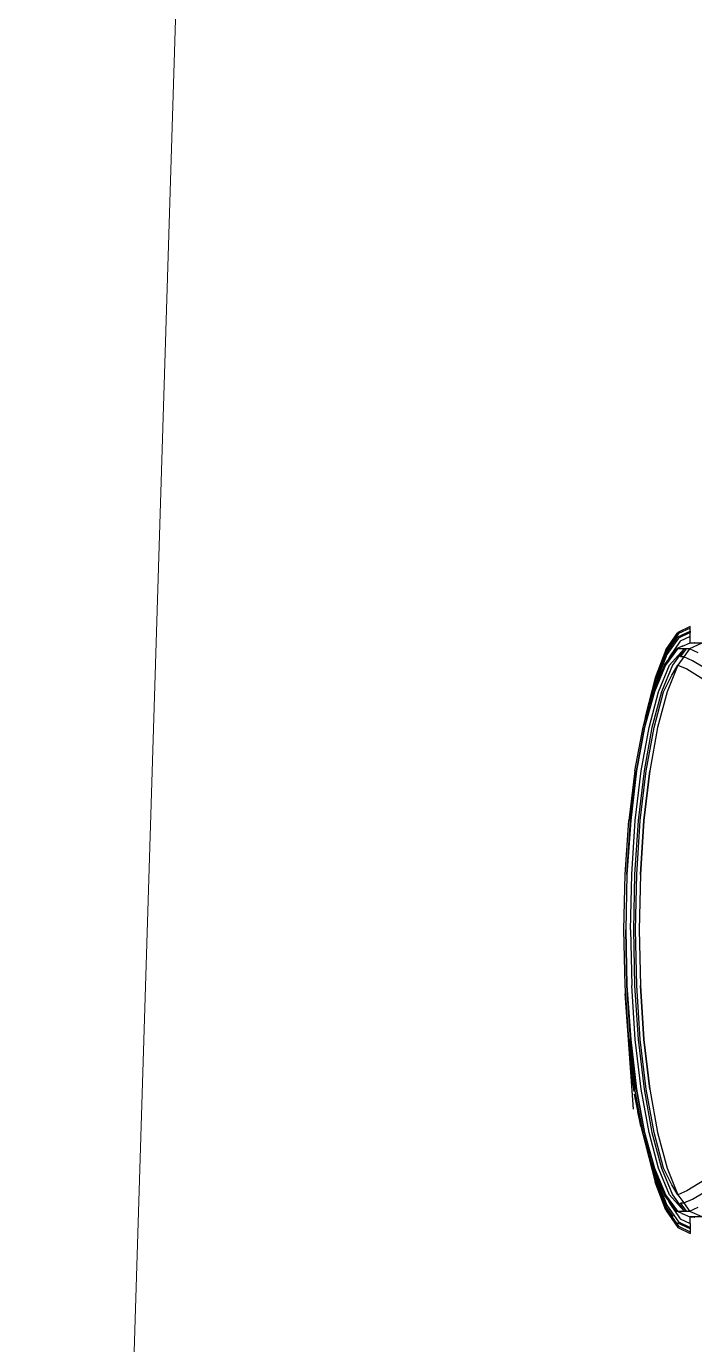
# Model space of a CAD drawing. Extents: x -28 to 149, y -33 to 76.
# Drawn here: x -8.63 to -5.68, y 10.02 to 15.82 of the extents above; entities that cross this region are included whole.
import ezdxf

# ---------------------------------------------------------------- set-up
doc = ezdxf.new("R2010")
doc.units = 0
doc.layers.add('arq-aceras', color=250, linetype='Continuous')
doc.layers.add('arq-carros', color=8, linetype='Continuous')

# ---------------------------------------------------------------- blocks, each defined once
blk = doc.blocks.new('09')
for p, q in [((-5.3561, 1.3348), (-5.4104, 1.3091)), ((-5.3561, 1.3284), (-5.3561, 1.3348)), ((-5.4626, 1.233), (-5.4104, 1.3091)), ((-5.4626, 1.2148), (-5.4104, 1.2898)), ((-5.4077, 1.3038), (-5.4586, 1.2294)), ((-5.4077, 1.2845), (-5.4586, 1.2113)), ((-5.4104, 1.2898), (-5.3561, 1.3151)), ((-5.4104, 1.3091), (-5.4077, 1.3038)), ((-5.4104, 1.2898), (-5.4077, 1.2845)), ((-5.3561, 1.3284), (-5.4077, 1.3038)), ((-5.3561, 1.3088), (-5.4077, 1.2845)), ((-5.3561, 1.2916), (-5.4002, 1.2703)), ((-5.3561, 1.3151), (-5.3561, 1.3284)), ((-5.3561, 1.3151), (-5.3561, 1.3088)), ((-5.3561, 1.2916), (-5.3561, 1.3088)), ((-5.3561, 1.2633), (-5.3561, 1.2916)), ((-5.4626, 1.233), (-5.5107, 1.1095)), ((-5.4586, 1.2294), (-5.5062, 1.107)), ((-5.4116, 1.2371), (-5.4645, 1.1655)), ((-5.4537, 1.186), (-5.4137, 1.2387)), ((-5.4002, 1.2703), (-5.4476, 1.2015)), ((-5.4468, 1.1652), (-5.3819, 1.2371)), ((-5.3819, 1.2371), (-5.4341, 1.1652)), ((-5.3918, 1.2481), (-5.4137, 1.2387)), ((-5.4137, 1.2387), (-5.4116, 1.2371)), ((-5.3819, 1.2371), (-5.4116, 1.2371)), ((-5.3987, 1.2011), (-5.3726, 1.2371)), ((-5.3918, 1.2481), (-5.39, 1.2507)), ((-5.3918, 1.2481), (-5.3893, 1.2492)), ((-5.39, 1.2508), (-5.39, 1.2507)), ((-5.39, 1.2507), (-5.3893, 1.2492)), ((-5.3893, 1.2492), (-5.3562, 1.2633)), ((-5.3585, 1.2371), (-5.3844, 1.2011)), ((-5.3726, 1.2371), (-5.3819, 1.2371)), ((-5.3585, 1.2371), (-5.3726, 1.2371)), ((-5.3048, 1.2613), (-5.3585, 1.2371)), ((-5.3213, 1.2191), (-5.3585, 1.2371)), ((-5.3562, 1.2633), (-5.3564, 1.2613)), ((-5.3564, 1.2613), (-5.3562, 1.2633)), ((-5.3562, 1.2614), (-5.3564, 1.2613)), ((-5.3564, 1.2613), (-5.3564, 1.2613)), ((-5.3562, 1.2614), (-5.3562, 1.2633)), ((-5.3562, 1.2633), (-5.3561, 1.2633)), ((-5.3048, 1.2613), (-5.3562, 1.2614)), ((-5.3561, 1.2633), (-5.3368, 1.2636)), ((-5.3356, 1.2636), (-5.3368, 1.2636)), ((-5.4626, 1.2148), (-5.508, 1.1001)), ((-5.4586, 1.2113), (-5.5062, 1.0907)), ((-5.4949, 1.0484), (-5.4468, 1.1652)), ((-5.4341, 1.1652), (-5.4822, 1.0484)), ((-5.4686, 1.1663), (-5.4731, 1.1546)), ((-5.4694, 1.1542), (-5.4647, 1.1652)), ((-5.4647, 1.1652), (-5.4693, 1.1542)), ((-5.4686, 1.1663), (-5.4537, 1.186)), ((-5.4647, 1.1652), (-5.4686, 1.1663)), ((-5.4645, 1.1655), (-5.4647, 1.1652)), ((-5.4647, 1.1652), (-5.4645, 1.1655)), ((-5.4645, 1.1655), (-5.4645, 1.1655)), ((-5.4102, 1.1652), (-5.4578, 1.0484)), ((-5.4476, 1.2015), (-5.4537, 1.186)), ((-5.4374, 1.1214), (-5.4102, 1.1652)), ((-5.3844, 1.2011), (-5.4102, 1.1652)), ((-5.4102, 1.1652), (-5.371, 1.1483)), ((-5.3844, 1.2011), (-5.3987, 1.2011)), ((-5.3462, 1.1837), (-5.3844, 1.2011)), ((-5.2439, 1.1235), (-5.3462, 1.1837)), ((-5.5107, 1.1095), (-5.5529, 0.9432)), ((-5.4731, 1.1546), (-5.514, 1.0606)), ((-5.4693, 1.1542), (-5.5137, 1.0484)), ((-5.5137, 1.0484), (-5.4695, 1.1539)), ((-5.5062, 1.107), (-5.508, 1.1001)), ((-5.4731, 1.1546), (-5.4695, 1.1539)), ((-5.4731, 1.1546), (-5.4731, 1.1546)), ((-5.4731, 1.1546), (-5.4694, 1.1542)), ((-5.4729, 1.0484), (-5.4374, 1.1214)), ((-5.4695, 1.1539), (-5.4694, 1.1542)), ((-5.371, 1.1483), (-5.2657, 1.0836)), ((-5.5137, 1.0484), (-5.5566, 0.8913)), ((-5.5566, 0.8913), (-5.5137, 1.0484)), ((-5.5536, 0.9254), (-5.5189, 1.0492)), ((-5.5107, 1.0931), (-5.5529, 0.9293)), ((-5.537, 0.8913), (-5.4949, 1.0484)), ((-5.4822, 1.0484), (-5.5243, 0.8913)), ((-5.514, 1.0606), (-5.5189, 1.0492)), ((-5.5151, 0.8913), (-5.4729, 1.0484)), ((-5.5062, 1.0907), (-5.514, 1.0606)), ((-5.508, 1.1001), (-5.5107, 1.0931)), ((-5.4578, 1.0484), (-5.4996, 0.8913)), ((-5.5529, 0.9432), (-5.5596, 0.9037)), ((-5.5529, 0.9293), (-5.5536, 0.9254)), ((-5.5991, 0.7003), (-5.5629, 0.8919)), ((-5.5566, 0.8913), (-5.5918, 0.6999)), ((-5.5918, 0.6999), (-5.5566, 0.8913)), ((-5.5716, 0.6999), (-5.537, 0.8913)), ((-5.5629, 0.8919), (-5.5596, 0.9037)), ((-5.5596, 0.9037), (-5.5536, 0.9254)), ((-5.5243, 0.8913), (-5.559, 0.6999)), ((-5.5497, 0.6999), (-5.5151, 0.8913)), ((-5.4996, 0.8913), (-5.5338, 0.6999)), ((-5.5991, 0.7003), (-5.6259, 0.4817)), ((-5.618, 0.4815), (-5.5918, 0.6999)), ((-5.5918, 0.6999), (-5.6179, 0.4815)), ((-5.5974, 0.4815), (-5.5716, 0.6999)), ((-5.559, 0.6999), (-5.5847, 0.4815)), ((-5.5754, 0.4815), (-5.5497, 0.6999)), ((-5.5338, 0.6999), (-5.5593, 0.4815)), ((-5.5593, 0.4815), (-5.5338, 0.6999)), ((-5.6424, 0.2446), (-5.6259, 0.4817)), ((-5.6179, 0.4815), (-5.6341, 0.2445)), ((-5.6341, 0.2445), (-5.618, 0.4815)), ((-5.6132, 0.2445), (-5.5974, 0.4815)), ((-5.5847, 0.4815), (-5.6005, 0.2445)), ((-5.5912, 0.2445), (-5.5754, 0.4815)), ((-5.5593, 0.4815), (-5.575, 0.2445)), ((-5.575, 0.2445), (-5.5593, 0.4815)), ((-5.648, 0.0002), (-5.6424, 0.2446)), ((-5.6341, 0.2445), (-5.6395, 0.0002)), ((-5.6341, 0.2445), (-5.6395, 0.0002)), ((-5.6341, 0.2445), (-5.6341, 0.2445)), ((-5.6186, 0.0002), (-5.6132, 0.2445)), ((-5.6005, 0.2445), (-5.6059, 0.0002)), ((-5.5966, 0.0002), (-5.5912, 0.2445)), ((-5.575, 0.2445), (-5.5803, 0.0002)), ((-5.6424, -0.2443), (-5.648, 0.0002)), ((-5.6395, 0.0002), (-5.6341, -0.2442)), ((-5.6341, -0.2442), (-5.6395, 0.0002)), ((-5.6186, 0.0002), (-5.6132, -0.2442)), ((-5.6059, 0.0002), (-5.6005, -0.2442)), ((-5.5912, -0.2442), (-5.5966, 0.0002)), ((-5.5803, 0.0002), (-5.575, -0.2442)), ((-5.6053, -0.7888), (-5.6425, -0.2796)), ((-5.6259, -0.4814), (-5.6424, -0.2443)), ((-5.6341, -0.2442), (-5.6179, -0.4811)), ((-5.618, -0.4811), (-5.6341, -0.2442)), ((-5.5974, -0.4811), (-5.6132, -0.2442)), ((-5.6005, -0.2442), (-5.5847, -0.4811)), ((-5.5754, -0.4811), (-5.5912, -0.2442)), ((-5.575, -0.2442), (-5.5593, -0.4811)), ((-5.5593, -0.4811), (-5.575, -0.2442)), ((-5.6259, -0.4814), (-5.5991, -0.6999)), ((-5.6201, -0.5699), (-5.6254, -0.5041)), ((-5.6254, -0.5041), (-5.6165, -0.6052)), ((-5.6167, -0.6036), (-5.6254, -0.5041)), ((-5.6251, -0.4814), (-5.6244, -0.4813)), ((-5.6227, -0.4813), (-5.6211, -0.4813)), ((-5.6196, -0.4813), (-5.618, -0.4812)), ((-5.618, -0.4812), (-5.618, -0.4811)), ((-5.5918, -0.6996), (-5.618, -0.4812)), ((-5.6179, -0.4811), (-5.5918, -0.6996)), ((-5.5716, -0.6996), (-5.5974, -0.4811)), ((-5.5847, -0.4811), (-5.559, -0.6996)), ((-5.5497, -0.6996), (-5.5754, -0.4811)), ((-5.5593, -0.4811), (-5.5338, -0.6996)), ((-5.5338, -0.6996), (-5.5593, -0.4811)), ((-5.6178, -0.5941), (-5.6201, -0.5699)), ((-5.6201, -0.5699), (-5.6177, -0.5948)), ((-5.6177, -0.5948), (-5.6178, -0.5941)), ((-5.6177, -0.5948), (-5.6165, -0.6054)), ((-5.6165, -0.6054), (-5.6167, -0.6036)), ((-5.6167, -0.6036), (-5.6165, -0.6052)), ((-5.6165, -0.6052), (-5.6161, -0.6088)), ((-5.6164, -0.6065), (-5.6165, -0.6054)), ((-5.6164, -0.6065), (-5.6164, -0.6067)), ((-5.6164, -0.6067), (-5.6161, -0.6088)), ((-5.616, -0.61), (-5.6161, -0.6088)), ((-5.6158, -0.6114), (-5.616, -0.61)), ((-5.6158, -0.6114), (-5.6155, -0.6141)), ((-5.6155, -0.6141), (-5.6155, -0.6145)), ((-5.6155, -0.6145), (-5.6146, -0.6224)), ((-5.6155, -0.6145), (-5.6137, -0.6296)), ((-5.6146, -0.6224), (-5.6134, -0.6321)), ((-5.6137, -0.6297), (-5.6137, -0.6296)), ((-5.6137, -0.6297), (-5.6129, -0.6364)), ((-5.6115, -0.6469), (-5.6137, -0.6297)), ((-5.6134, -0.6321), (-5.6129, -0.6364)), ((-5.6129, -0.6364), (-5.6127, -0.6381)), ((-5.6124, -0.64), (-5.6127, -0.6381)), ((-5.6124, -0.6403), (-5.6124, -0.64)), ((-5.6123, -0.6409), (-5.6124, -0.6403)), ((-5.612, -0.6432), (-5.6123, -0.6409)), ((-5.612, -0.6435), (-5.612, -0.6432)), ((-5.6119, -0.6442), (-5.612, -0.6435)), ((-5.6119, -0.6444), (-5.6119, -0.6442)), ((-5.6119, -0.6444), (-5.6118, -0.6446)), ((-5.6118, -0.6449), (-5.6118, -0.6446)), ((-5.6116, -0.6462), (-5.6118, -0.6449)), ((-5.6116, -0.6462), (-5.6098, -0.6601)), ((-5.6113, -0.6478), (-5.6115, -0.6469)), ((-5.6111, -0.6494), (-5.6113, -0.6478)), ((-5.6108, -0.652), (-5.6111, -0.6494)), ((-5.6111, -0.6494), (-5.6098, -0.6601)), ((-5.6061, -0.6859), (-5.6108, -0.652)), ((-5.6108, -0.652), (-5.6095, -0.6609)), ((-5.6098, -0.6601), (-5.6092, -0.6649)), ((-5.6023, -0.711), (-5.6095, -0.6609)), ((-5.6027, -0.7082), (-5.6095, -0.6609)), ((-5.6076, -0.6758), (-5.6092, -0.6649)), ((-5.6074, -0.6771), (-5.6076, -0.6758)), ((-5.6074, -0.6771), (-5.6068, -0.6816)), ((-5.6061, -0.6859), (-5.6068, -0.6816)), ((-5.6058, -0.6883), (-5.6061, -0.6859)), ((-5.6058, -0.6883), (-5.6056, -0.6893)), ((-5.6056, -0.6893), (-5.6043, -0.6982)), ((-5.6042, -0.6986), (-5.6043, -0.6982)), ((-5.6042, -0.6986), (-5.604, -0.6998)), ((-5.604, -0.6998), (-5.6027, -0.7082)), ((-5.6026, -0.7092), (-5.6027, -0.7082)), ((-5.6025, -0.7097), (-5.6026, -0.7092)), ((-5.6023, -0.711), (-5.6025, -0.7097)), ((-5.6005, -0.7217), (-5.589, -0.7858)), ((-5.587, -0.7953), (-5.6005, -0.7217)), ((-5.5629, -0.8915), (-5.5991, -0.6999)), ((-5.5918, -0.6996), (-5.5566, -0.891)), ((-5.5566, -0.891), (-5.5918, -0.6996)), ((-5.537, -0.891), (-5.5716, -0.6996)), ((-5.559, -0.6996), (-5.5243, -0.891)), ((-5.5151, -0.891), (-5.5497, -0.6996)), ((-5.5338, -0.6996), (-5.4996, -0.891)), ((-5.589, -0.7858), (-5.5861, -0.8002)), ((-5.587, -0.7953), (-5.5839, -0.8103)), ((-5.5861, -0.8002), (-5.587, -0.7953)), ((-5.5839, -0.8103), (-5.5861, -0.8002)), ((-5.5845, -0.8077), (-5.5861, -0.8002)), ((-5.585, -0.8059), (-5.5845, -0.8077)), ((-5.5818, -0.8208), (-5.585, -0.8059)), ((-5.5803, -0.8279), (-5.5845, -0.8077)), ((-5.5839, -0.8104), (-5.5839, -0.8103)), ((-5.5839, -0.8104), (-5.555, -0.9307)), ((-5.5771, -0.8415), (-5.5839, -0.8104)), ((-5.5803, -0.8279), (-5.5818, -0.8208)), ((-5.5793, -0.8325), (-5.5803, -0.8279)), ((-5.5793, -0.8325), (-5.5727, -0.8618)), ((-5.5771, -0.8415), (-5.5529, -0.9391)), ((-5.5725, -0.8626), (-5.5771, -0.8415)), ((-5.5727, -0.8618), (-5.5725, -0.8626)), ((-5.5725, -0.8626), (-5.5721, -0.864)), ((-5.5547, -0.9322), (-5.5721, -0.864)), ((-5.5596, -0.9034), (-5.5629, -0.8915)), ((-5.5596, -0.9034), (-5.555, -0.9307)), ((-5.5535, -0.9252), (-5.5596, -0.9034)), ((-5.5566, -0.891), (-5.5137, -1.0481)), ((-5.5137, -1.0481), (-5.5566, -0.891)), ((-5.5529, -0.929), (-5.5535, -0.9252)), ((-5.5259, -1.024), (-5.5535, -0.9252)), ((-5.4949, -1.0481), (-5.537, -0.891)), ((-5.5243, -0.891), (-5.4822, -1.0481)), ((-5.4729, -1.0481), (-5.5151, -0.891)), ((-5.4996, -0.891), (-5.4578, -1.0481)), ((-5.555, -0.9307), (-5.5529, -0.9391)), ((-5.5547, -0.9322), (-5.5529, -0.9429)), ((-5.5529, -0.9391), (-5.5547, -0.9322)), ((-5.5529, -0.929), (-5.5371, -0.9901)), ((-5.5529, -0.9429), (-5.5107, -1.1091)), ((-5.5371, -0.9901), (-5.5482, -0.9567)), ((-5.5482, -0.9567), (-5.5316, -1.0118)), ((-5.5259, -1.024), (-5.5371, -0.9901)), ((-5.5316, -1.0118), (-5.5107, -1.0927)), ((-5.5316, -1.0118), (-5.5301, -1.0166)), ((-5.5194, -1.047), (-5.5301, -1.0166)), ((-5.5194, -1.047), (-5.5259, -1.024)), ((-5.5194, -1.047), (-5.5189, -1.0489)), ((-5.5189, -1.0489), (-5.5182, -1.0504)), ((-5.5116, -1.0692), (-5.5182, -1.0504)), ((-5.5182, -1.0504), (-5.5133, -1.0618)), ((-5.5137, -1.0481), (-5.4695, -1.1536)), ((-5.4695, -1.1536), (-5.5137, -1.0481)), ((-5.5133, -1.0618), (-5.4731, -1.1543)), ((-5.4963, -1.113), (-5.5133, -1.0618)), ((-5.5116, -1.0692), (-5.5062, -1.0903)), ((-5.4963, -1.113), (-5.5116, -1.0692)), ((-5.5107, -1.0927), (-5.508, -1.0997)), ((-5.508, -1.0997), (-5.5062, -1.1067)), ((-5.508, -1.0997), (-5.4626, -1.2144)), ((-5.5062, -1.0903), (-5.4586, -1.2109)), ((-5.4468, -1.1648), (-5.4949, -1.0481)), ((-5.4822, -1.0481), (-5.4341, -1.1648)), ((-5.4374, -1.1211), (-5.4729, -1.0481)), ((-5.4578, -1.0481), (-5.4102, -1.1648)), ((-5.2657, -1.0832), (-5.371, -1.1479)), ((-5.4626, -1.2327), (-5.5107, -1.1091)), ((-5.5062, -1.1067), (-5.4586, -1.229)), ((-5.4963, -1.113), (-5.4962, -1.1133)), ((-5.4961, -1.1135), (-5.4962, -1.1133)), ((-5.4694, -1.1539), (-5.4731, -1.1543)), ((-5.4731, -1.1543), (-5.4686, -1.166)), ((-5.4695, -1.1536), (-5.4695, -1.1536)), ((-5.4695, -1.1536), (-5.4693, -1.1539)), ((-5.4694, -1.1539), (-5.4695, -1.1536)), ((-5.4647, -1.1648), (-5.4694, -1.1539)), ((-5.4693, -1.1539), (-5.4647, -1.1648)), ((-5.4102, -1.1648), (-5.4374, -1.1211)), ((-5.371, -1.1479), (-5.4102, -1.1648)), ((-5.3462, -1.1834), (-5.2439, -1.1232)), ((-5.4686, -1.166), (-5.4647, -1.1648)), ((-5.4537, -1.1857), (-5.4686, -1.166)), ((-5.4647, -1.1648), (-5.4645, -1.1652)), ((-5.4645, -1.1652), (-5.4647, -1.1648)), ((-5.4645, -1.1652), (-5.4645, -1.1652)), ((-5.4645, -1.1652), (-5.4116, -1.2367)), ((-5.4303, -1.2608), (-5.4626, -1.2144)), ((-5.4586, -1.2109), (-5.4077, -1.2842)), ((-5.4537, -1.1857), (-5.4476, -1.2011)), ((-5.4137, -1.2384), (-5.4537, -1.1857)), ((-5.4476, -1.2011), (-5.4002, -1.2699)), ((-5.3819, -1.2367), (-5.4468, -1.1648)), ((-5.4341, -1.1648), (-5.3819, -1.2367)), ((-5.4102, -1.1648), (-5.3844, -1.2008)), ((-5.3726, -1.2367), (-5.3987, -1.2008)), ((-5.3987, -1.2008), (-5.3844, -1.2008)), ((-5.3844, -1.2008), (-5.3462, -1.1834)), ((-5.3844, -1.2008), (-5.3585, -1.2367)), ((-5.4626, -1.2327), (-5.4104, -1.3087)), ((-5.4586, -1.229), (-5.4077, -1.3034)), ((-5.4116, -1.2367), (-5.4137, -1.2384)), ((-5.3918, -1.2478), (-5.4137, -1.2384)), ((-5.4116, -1.2367), (-5.3819, -1.2367)), ((-5.4002, -1.2699), (-5.3561, -1.2912)), ((-5.39, -1.2504), (-5.3918, -1.2478)), ((-5.3893, -1.2488), (-5.3918, -1.2478)), ((-5.3893, -1.2488), (-5.39, -1.2504)), ((-5.3562, -1.263), (-5.3893, -1.2488)), ((-5.3819, -1.2367), (-5.3726, -1.2367)), ((-5.3726, -1.2367), (-5.3585, -1.2367)), ((-5.3585, -1.2367), (-5.3213, -1.2188)), ((-5.3585, -1.2367), (-5.3048, -1.261)), ((-5.3564, -1.261), (-5.3562, -1.263)), ((-5.3564, -1.261), (-5.3048, -1.261)), ((-5.3561, -1.263), (-5.3562, -1.263)), ((-5.3368, -1.2633), (-5.3561, -1.263)), ((-5.3561, -1.2912), (-5.3561, -1.263)), ((-5.3368, -1.2633), (-5.3356, -1.2633)), ((-5.4077, -1.2842), (-5.4104, -1.2894)), ((-5.3561, -1.3147), (-5.4104, -1.2894)), ((-5.4077, -1.3034), (-5.4104, -1.3087)), ((-5.4104, -1.3087), (-5.3561, -1.3344)), ((-5.4077, -1.2842), (-5.3561, -1.3084)), ((-5.4077, -1.3034), (-5.3561, -1.328)), ((-5.3561, -1.2912), (-5.3561, -1.3084)), ((-5.3561, -1.3084), (-5.3561, -1.3147)), ((-5.3561, -1.3147), (-5.3561, -1.328)), ((-5.3561, -1.328), (-5.3561, -1.3344))]:
    blk.add_line(p, q)

msp = doc.modelspace()

# ---------------------------------------------------------------- linework, layer by layer
at = {"layer": 'arq-aceras', "lineweight": 0, "flags": 128}
msp.add_lwpolyline([(-6.5726, 47.408), (-6.7213, 43.2975), (-7.6225, 27.0348), (-8.6267, -5.258), (-6.7295, -7.4387), (25.9393, -5.7721), (34.2322, -5.1841), (38.1082, -5.1802), (44.1971, -4.7943), (60.4624, -4.0193)], dxfattribs=at)

# ---------------------------------------------------------------- block references
at = {"layer": 'arq-carros'}
msp.add_blockref('09', (-0.3481, 11.848), dxfattribs=at)

doc.saveas('drawing.dxf')
